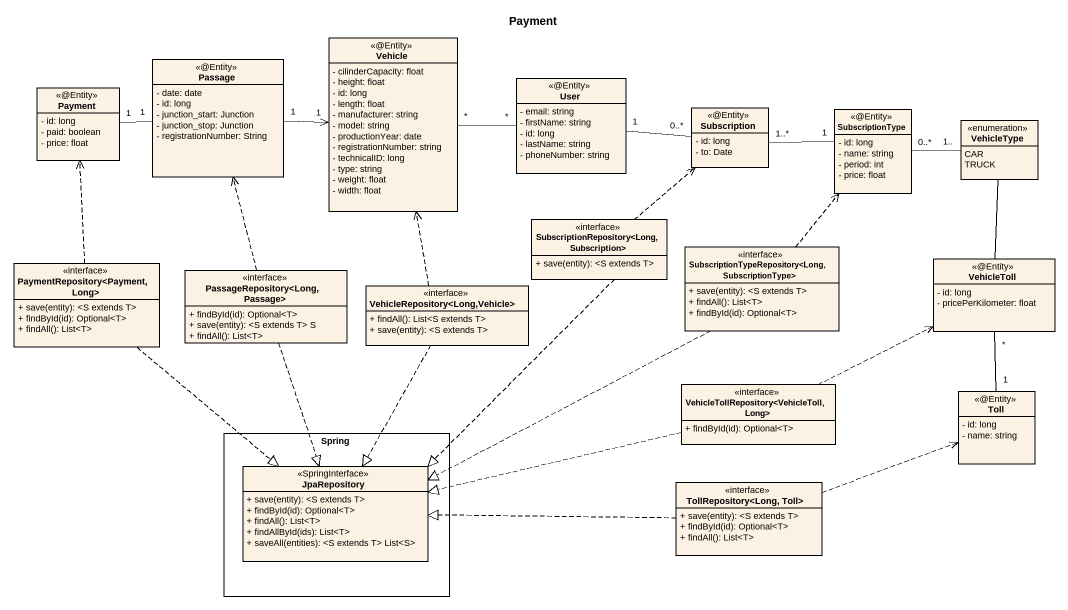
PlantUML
@startuml
title Payment
hide circle
hide empty members
skinparam classAttributeIconSize 0
class Vehicle <<@Entity>> {
  - cilinderCapacity: float
  - height: float
  - id: long
  - length: float
  - manufacturer: string
  - model: string
  - productionYear: date
  - registrationNumber: string
  - technicalID: long
  - type: string
  - weight: float
  - width: float
}
class Payment <<@Entity>> {
  - id: long
  - paid: boolean
  - price: float
}
class Passage <<@Entity>> {
  - date: date
  - id: long
  - junction_start: Junction
  - junction_stop: Junction
  - registrationNumber: String
}
class User <<@Entity>> {
  - email: string
  - firstName: string
  - id: long
  - lastName: string
  - phoneNumber: string
}
class Subscription <<@Entity>> {
  - id: long
  - to: Date
}
class SubscriptionType <<@Entity>> {
  - id: long
  - name: string
  - period: int
  - price: float
}
enum VehicleType {
  CAR
  TRUCK
}
class "SubscriptionRepository<Long, Subscription>" as SubscriptionRepository_Long <<interface>> {
  + save(entity): ~<S extends T>
}
class "PaymentRepository<Payment, Long>" as PaymentRepository_Payment <<interface>> {
  + save(entity): ~<S extends T>
  + findById(id): Optional<T>
  + findAll(): List<T>
}
class "PassageRepository<Long, Passage>" as PassageRepository_Long <<interface>> {
  + findById(id): Optional<T>
  + save(entity): ~<S extends T> S
  + findAll(): List<T>
}
class "SubscriptionTypeRepository<Long, SubscriptionType>" as SubscriptionTypeRepository <<interface>> {
  + save(entity): ~<S extends T>
  + findAll(): List<T>
  + findById(id): Optional<T>
}
class VehicleToll <<@Entity>> {
  - id: long
  - pricePerKilometer: float
}
class "VehicleRepository<Long,Vehicle>" as VehicleRepository_Long <<interface>> {
  + findAll(): List~<S extends T>
  + save(entity): ~<S extends T>
}
class "VehicleTollRepository<VehicleToll, Long>" as VehicleTollRepository <<interface>> {
  + findById(id): Optional<T>
}
class Toll <<@Entity>> {
  - id: long
  - name: string
}
rectangle Spring {
  class JpaRepository <<SpringInterface>> {
    + save(entity): ~<S extends T>
    + findById(id): Optional<T>
    + findAll(): List<T>
    + findAllById(ids): List<T>
    + saveAll(entities): ~<S extends T> List~<S>
  }
}
class "TollRepository<Long, Toll>" as TollRepository_Long_Toll <<interface>> {
  + save(entity): ~<S extends T>
  + findById(id): Optional<T>
  + findAll(): List<T>
}
Vehicle "*" -right- "*" User
Payment "1" -right- "1" Passage
Passage "1" -right-> "1" Vehicle
User "1" -right- "0..*" Subscription
SubscriptionType "1" -left- "1..*" Subscription
VehicleType "1.." -left- "0..*" SubscriptionType
SubscriptionRepository_Long .up.> Subscription
SubscriptionRepository_Long ..|> JpaRepository
PaymentRepository_Payment .up.> Payment
PaymentRepository_Payment ..|> JpaRepository
PassageRepository_Long .up.> Passage
PassageRepository_Long ..|> JpaRepository
SubscriptionTypeRepository .up.> SubscriptionType
SubscriptionTypeRepository .left.|> JpaRepository
VehicleToll -up- VehicleType
VehicleRepository_Long .up.> Vehicle
VehicleRepository_Long ..|> JpaRepository
VehicleTollRepository .right.> VehicleToll
VehicleTollRepository .left.|> JpaRepository
Toll "1" -up- "*" VehicleToll
TollRepository_Long_Toll .right.> Toll
TollRepository_Long_Toll .left.|> JpaRepository
@enduml
